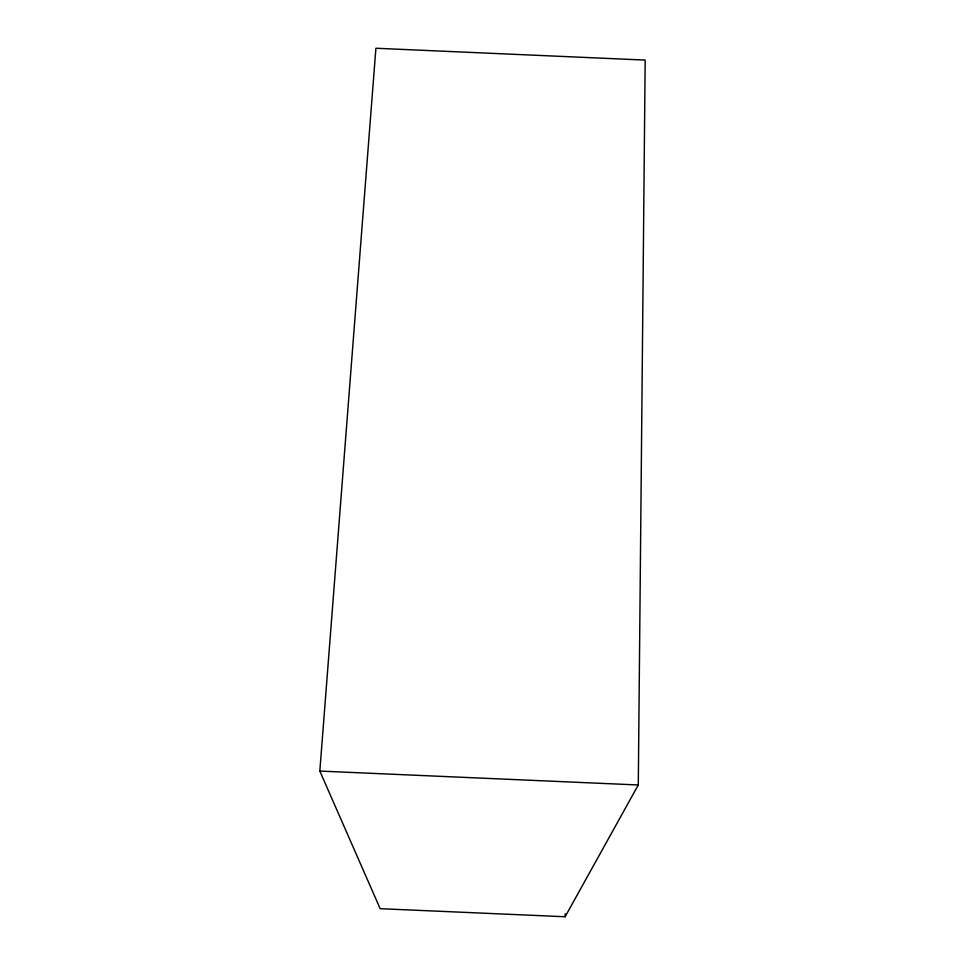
<?xml version="1.0" encoding="UTF-8"?>
<svg xmlns="http://www.w3.org/2000/svg" width="965" height="965" viewBox="0 0 965 965"><rect width="100%" height="100%" fill="white"/><g stroke="black" fill="none" stroke-linecap="round" stroke-linejoin="round"><path stroke-width="1.45" d="M638.287 784.979L645.175 60.083L375.904 48.25L319.825 771.071L380.15 908.68L565.116 916.75L638.287 784.979L319.825 771.071M565.116 916.75L565.188 913.746"/></g></svg>
